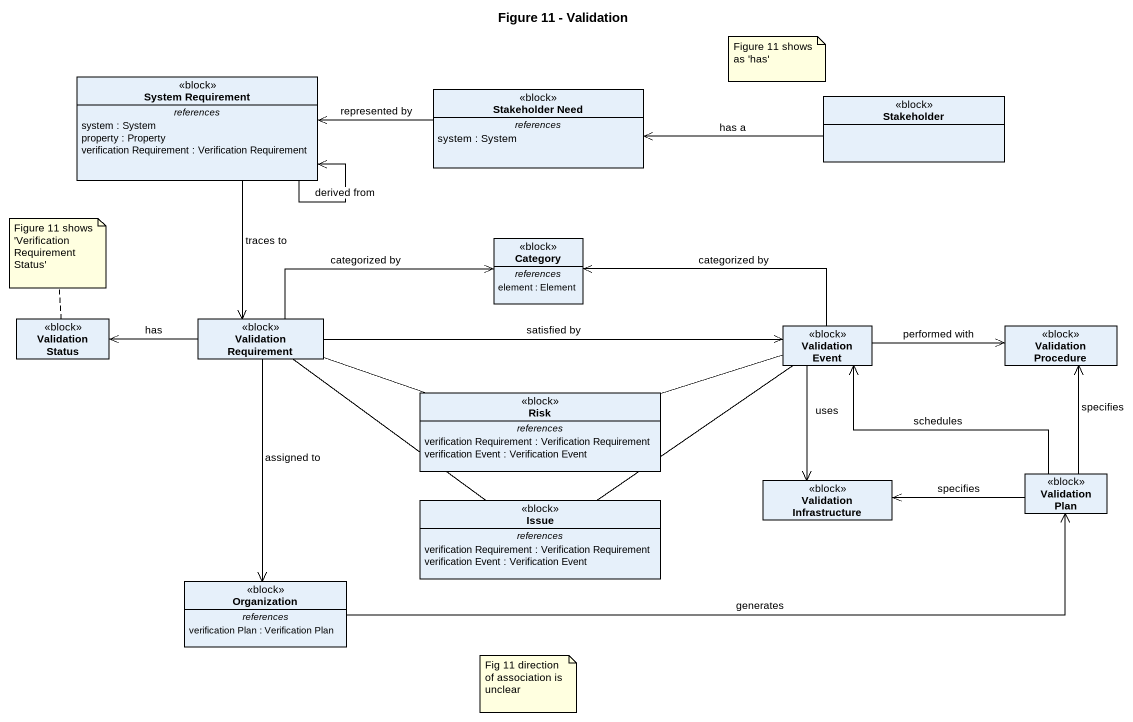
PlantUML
@startuml
title Figure 11 - Validation
hide circle
hide empty members
class "System Requirement" as System_Requirement <<block>> {
  -- references --
  system : System
  property : Property
  verification Requirement : Verification Requirement
}
class "Stakeholder Need" as Stakeholder_Need <<block>> {
  -- references --
  system : System
}
class Stakeholder <<block>>
class Category <<block>> {
  -- references --
  element : Element
}
class "Validation Status" as Validation_Status <<block>>
class "Validation Requirement" as Validation_Requirement <<block>>
class "Validation Event" as Validation_Event <<block>>
class "Validation Procedure" as Validation_Procedure <<block>>
class Risk <<block>> {
  -- references --
  verification Requirement : Verification Requirement
  verification Event : Verification Event
}
class Issue <<block>> {
  -- references --
  verification Requirement : Verification Requirement
  verification Event : Verification Event
}
class "Validation Infrastructure" as Validation_Infrastructure <<block>>
class "Validation Plan" as Validation_Plan <<block>>
class Organization <<block>> {
  -- references --
  verification Plan : Verification Plan
}
System_Requirement --> System_Requirement : derived from
System_Requirement --> Validation_Requirement : traces to
Stakeholder_Need -left-> System_Requirement : represented by
Stakeholder -left-> Stakeholder_Need : has a
Validation_Requirement -right-> Category : categorized by
Validation_Requirement -left-> Validation_Status : has
Validation_Requirement -right-> Validation_Event : satisfied by
Validation_Requirement -right- Risk
Validation_Requirement -- Issue
Validation_Requirement --> Organization : assigned to
Validation_Event -left-> Category : categorized by
Validation_Event -right-> Validation_Procedure : performed with
Validation_Event -left- Risk
Validation_Event -- Issue
Validation_Event --> Validation_Infrastructure : uses
Validation_Plan -up-> Validation_Event : schedules
Validation_Plan -up-> Validation_Procedure : specifies
Validation_Plan -left-> Validation_Infrastructure : specifies
Organization -right-> Validation_Plan : generates
note as N1
  Figure 11 shows as 'has'
end note
note top of Validation_Status : Figure 11 shows 'Verification Requirement Status'
note as N3
  Fig 11 direction of association is unclear
end note
@enduml
